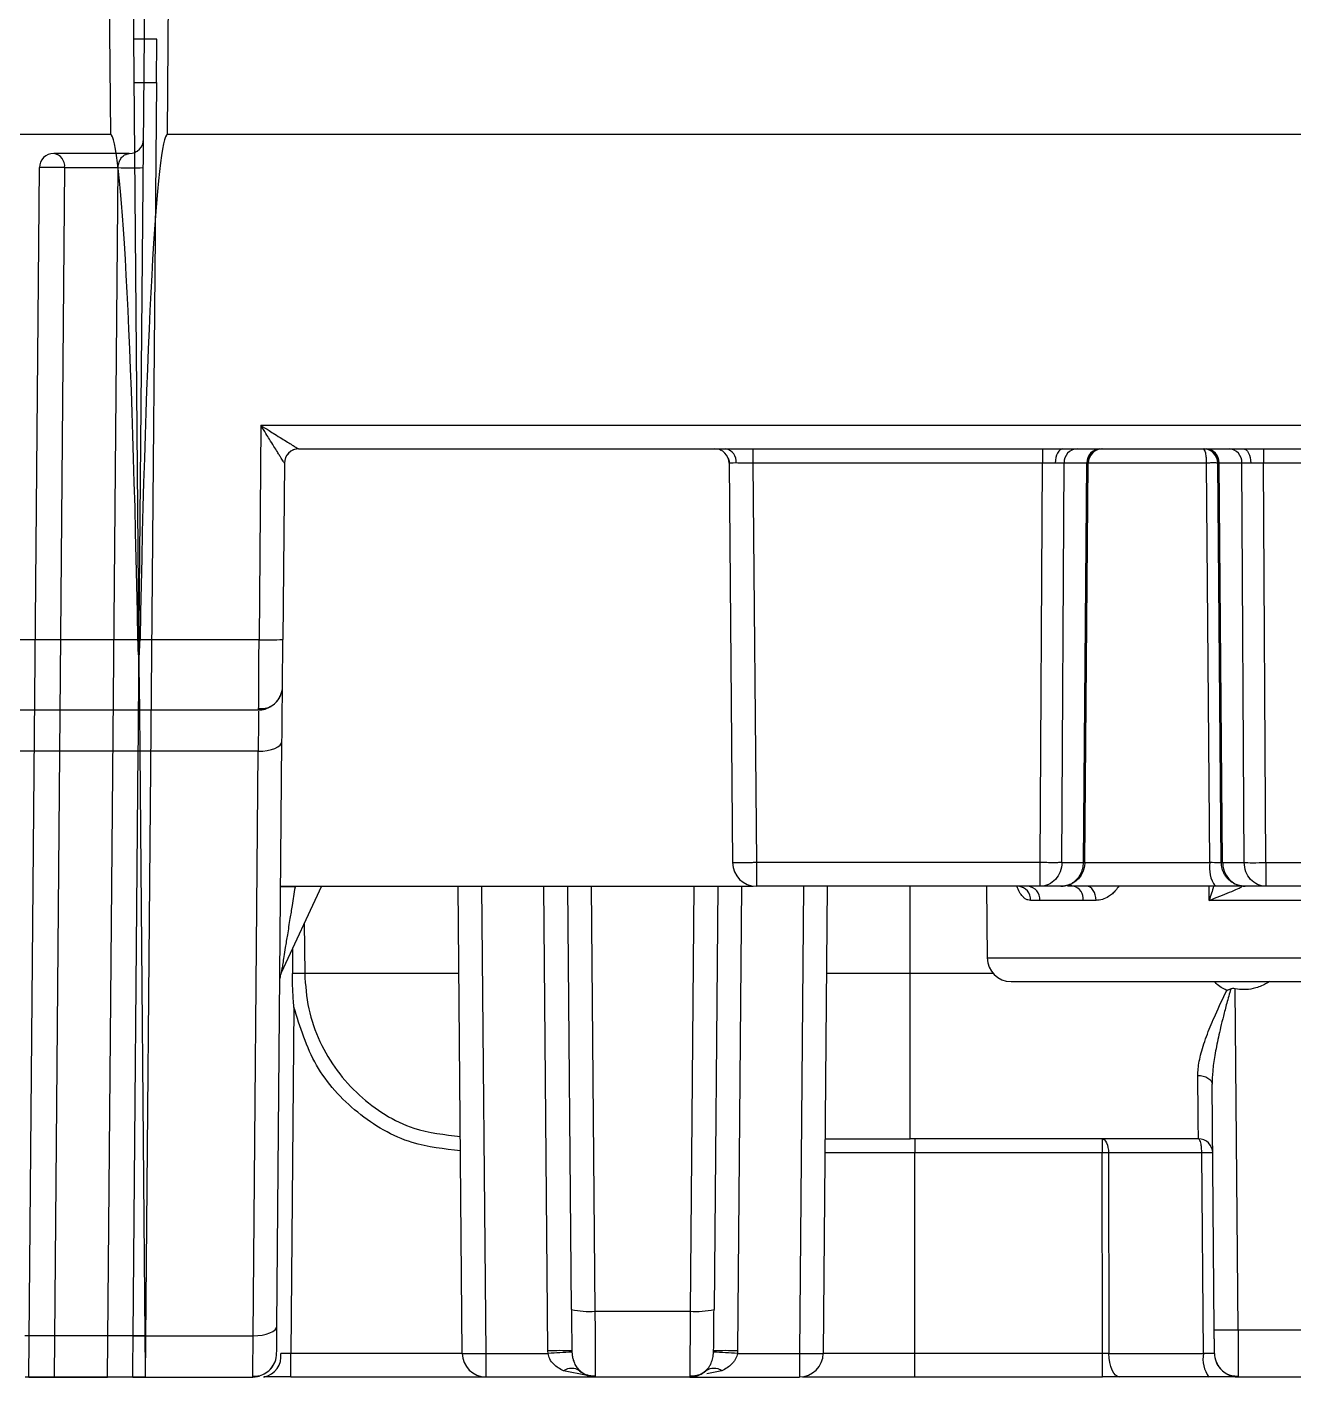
# Model space of a CAD drawing. Header units: inches. Extents: x 897.4 to 914.4, y -8.5 to 2.5.
# Drawn here: x 903.328 to 903.851, y -6.024 to -5.466 of the extents above; entities that cross this region are included whole.
import ezdxf

# ---------------------------------------------------------------- set-up
doc = ezdxf.new("R2010")
doc.units = ezdxf.units.IN
doc.header["$LTSCALE"] = 4
doc.header["$MEASUREMENT"] = 0
doc.layers.get('0').update_dxf_attribs({"linetype": 'CONTINUOUS'})

msp = doc.modelspace()

# ---------------------------------------------------------------- linework, layer by layer
for p, q in [((903.3514904910134, -4.294483337935333), (903.3621013351027, -5.51036595195562)), ((903.3613326273162, -4.294569283609147), (903.3738612992505, -5.730213188928245)), ((903.3738613122358, -5.730213188928245), (903.381828080203, -4.817314521478218)), ((903.3856212763837, -5.51036595195562), (903.3916701798396, -4.817228612470647)), ((903.3812467972659, -5.47099737007817), (903.3715991570497, -5.47099737007817)), ((903.3810899757442, -5.488966670828608), (903.3812467972659, -5.47099737007817)), ((903.3717559785714, -5.488966670828608), (903.3810899757442, -5.488966670828608)), ((903.3810899757442, -5.488966670828608), (903.3764229863244, -6.02375180127848)), ((903.3621013351027, -5.51036595195562), (902.4256813643727, -5.51036595195562)), ((904.3220412471137, -5.51036595195562), (903.3856212763837, -5.51036595195562)), ((903.3698569918274, -5.518239954327806), (903.3386224859844, -5.518239954327806)), ((903.3283567445751, -6.02375180127848), (903.3327171675365, -5.524093940035397)), ((903.34314614706, -5.524093940035397), (903.3387857240987, -6.02375180127848)), ((903.34314614706, -5.524093940035397), (903.365231105266, -5.524093940035397)), ((903.3608706089722, -6.02375180127848), (903.365231105266, -5.524093940035397)), ((903.4242396302612, -5.630616452811573), (903.4234670725192, -5.719149003409327)), ((904.2834228565699, -5.630616452811573), (903.4242396302612, -5.630616452811573)), ((903.4398485232792, -5.640287211094148), (904.2678140093847, -5.640287211094148)), ((903.613919825726, -5.640697689685598), (903.6142871114831, -5.640910647225494)), ((903.6275040088004, -5.640287211094148), (903.6275040088004, -5.646141196801739)), ((903.7471348868144, -5.640287211094148), (903.7471348868144, -5.646141196801739)), ((903.8384803982499, -5.640287211094148), (903.8384803982499, -5.646141196801739)), ((903.4339455514709, -5.646141196801739), (903.4333091721558, -5.719063094401755)), ((903.4340510035861, -5.645072742477947), (903.4339441581536, -5.646139400155827)), ((903.6176618724976, -5.646141196801739), (903.6191026725201, -5.811239242908355)), ((903.7471348868144, -5.646141196801739), (903.6275040088004, -5.646141196801739)), ((903.6275040088004, -5.646141196801739), (903.6289448088229, -5.811239242908355)), ((903.7462169840846, -5.811239242908355), (903.7471348868144, -5.646141196801739)), ((903.7551370010399, -5.811239242908355), (903.7560549037695, -5.646141196801739)), ((903.765500604652, -5.646141196801739), (903.7560549037695, -5.646141196801739)), ((903.7640598046296, -5.811239242908355), (903.765500604652, -5.646141196801739)), ((903.7646130982379, -5.811239242908355), (903.7660538982603, -5.646141196801739)), ((903.8149381035457, -5.646141196801739), (903.7659089199351, -5.646141196801739)), ((903.7660494616449, -5.646140573475606), (903.7661608903576, -5.645072522480489)), ((903.8163426039876, -5.811239242908355), (903.8149381035457, -5.646141196801739)), ((903.8210021868263, -5.811239242908355), (903.8195613868039, -5.646141196801739)), ((903.8295603812946, -5.646141196801739), (903.8201146804122, -5.646141196801739)), ((903.8215554437684, -5.811239242908355), (903.8201146804122, -5.646141196801739)), ((903.8304782656911, -5.811239242908355), (903.8295603812946, -5.646141196801739)), ((903.8691821252476, -5.646141196801739), (903.8384803982499, -5.646141196801739)), ((903.8393982826464, -5.811239242908355), (903.8384803982499, -5.646141196801739)), ((903.373427720926, -5.719149003409327), (903.3242555573003, -5.719149003409327)), ((903.4234670725192, -5.719149003409327), (903.3742948538942, -5.719149003409327)), ((903.3738612992505, -5.730213188928245), (903.3740179374411, -5.748161241590809)), ((903.3244243411838, -5.748161241590809), (903.3740179374411, -5.748161241590809)), ((903.3737046740454, -5.748161241590809), (903.423298261136, -5.748161241590809)), ((903.3740179374411, -5.748161241590809), (903.3741667107224, -5.765209907976493)), ((903.423298261136, -5.748161241590809), (903.4233048610597, -5.747278758451996)), ((903.4308345674093, -6.002629331953715), (903.4329420697298, -5.761136141703656)), ((903.3741667107224, -5.765209907976493), (903.3246227147255, -5.765209907976493)), ((903.3714483801102, -6.006703098226552), (903.3735558824309, -5.765209907976493)), ((903.4230998967608, -5.765209907976493), (903.3735558824309, -5.765209907976493)), ((903.3741667107224, -5.765209907976493), (903.3762741947099, -6.006703098226552)), ((903.4209923944402, -6.006703098226552), (903.4230998967608, -5.765209907976493)), ((903.7462169840846, -5.811239242908355), (903.6289448088229, -5.811239242908355)), ((903.6289448088229, -5.811239242908355), (903.6289448088229, -5.820995836866016)), ((903.7462169840846, -5.820995836866016), (903.7462169840846, -5.811239242908355)), ((903.7551370010399, -5.811239242908355), (903.7640598046296, -5.811239242908355)), ((903.7641417536829, -5.811239242908355), (903.8163426039876, -5.811239242908355)), ((903.8215554437684, -5.811239242908355), (903.8304782656911, -5.811239242908355)), ((903.8393982826464, -5.811239242908355), (903.868264240851, -5.811239242908355)), ((903.8393982826464, -5.811239242908355), (903.8393982826464, -5.820995836866016)), ((903.4324196490983, -5.820995836866016), (903.6276245674077, -5.820995836866016)), ((903.4492898608788, -5.820995836866016), (903.4326397932218, -5.856702011051912)), ((903.5074159027351, -6.013995133988333), (903.5057316755248, -5.820995836866016)), ((903.5172580757041, -6.013995133988333), (903.5155737751613, -5.820995836866016)), ((903.5428399301804, -6.012914653136806), (903.5411650895284, -5.820995836866016)), ((903.5525332015362, -5.995854583549519), (903.5510072258311, -5.820995836866016)), ((903.5623753378391, -5.996540902287773), (903.5608433855363, -5.820995836866016)), ((903.6031183538389, -5.820995836866016), (903.60158636487, -5.996540902287773)), ((903.6129545135441, -5.820995836866016), (903.611428537839, -5.995854583549519)), ((903.6227966498469, -5.820995836866016), (903.6211218091948, -6.012914653136806)), ((903.7462169840846, -5.820995836866016), (903.6289448088229, -5.820995836866016)), ((903.6483879275477, -5.820995836866016), (903.646703663671, -6.013995133988333)), ((903.6582301005167, -5.820995836866016), (903.6565457999739, -6.013995133988333)), ((903.6924139289555, -5.857030173927612), (903.6924139289555, -5.820995836866016)), ((903.7240387469562, -5.820995836866016), (903.7242971706376, -5.850609328101772)), ((903.754770961935, -5.820995836866016), (903.7462169840846, -5.820995836866016)), ((903.7602630884895, -5.820995836866016), (903.757410638108, -5.820995836866016)), ((903.8159928080285, -5.826849822573607), (903.8159433086003, -5.820995836866016)), ((903.8393982826464, -5.820995836866016), (903.8308443231291, -5.820995836866016)), ((903.868264240851, -5.820995836866016), (903.8393982826464, -5.820995836866016)), ((903.7460683758014, -5.826849822573607), (903.7422431333242, -5.826849822573607)), ((903.7692711410945, -5.826849822573607), (903.7639664890409, -5.826849822573607)), ((903.891669715469, -5.826849822573607), (903.8159928080285, -5.826849822573607)), ((903.4421577632694, -5.836290720178218), (903.4423151347847, -5.857030173927612)), ((903.4372449266896, -5.846826251804192), (903.4372389867582, -5.857024747323635)), ((903.7242971706376, -5.850609328101772), (903.9833653528598, -5.850609328101772)), ((903.5060461252256, -5.857030173927612), (903.4423151347847, -5.857030173927612)), ((903.6924139289555, -5.857030173927612), (903.6579156141496, -5.857030173927612)), ((903.6924139289555, -5.925326551628696), (903.6924139289555, -5.857030173927612)), ((903.7267543589186, -5.857030173927612), (903.6924139289555, -5.857030173927612)), ((903.8279447199589, -6.004238540030672), (903.8267153741604, -5.863368740703948)), ((903.4378892259133, -5.870921620119107), (903.4366406670034, -6.013995133988333)), ((903.8181025836561, -6.004238540030672), (903.8172173872152, -5.902802478495378)), ((903.8115597492394, -5.925326551628696), (903.6924139289555, -5.925326551628696)), ((903.6943824295486, -5.925326551628696), (903.6943824295486, -5.931180537336287)), ((903.7717307493475, -5.925326551628696), (903.7717307493475, -5.931180537336287)), ((903.6943824295486, -5.931180537336287), (903.6572685282915, -5.931180537336287)), ((903.7717307493475, -5.931180537336287), (903.6943824295486, -5.931180537336287)), ((903.6943824295486, -6.013995133988333), (903.6943824295486, -5.931180537336287)), ((903.7719042173436, -6.013995133988333), (903.7717307493475, -5.931180537336287)), ((903.8129385099786, -5.931180537336287), (903.7744085950794, -5.931180537336287)), ((903.7744086317457, -5.931180537336287), (903.7745869763521, -6.013995133988333)), ((903.8136430518397, -6.013995133988333), (903.8129385099786, -5.931180537336287)), ((903.5623753378391, -5.996540902287773), (903.60158636487, -5.996540902287773)), ((903.3762741947099, -6.006703098226552), (903.326730198713, -6.006703098226552)), ((903.3714483801102, -6.006703098226552), (903.4209923944402, -6.006703098226552)), ((903.8279447199589, -6.004238540030672), (903.8797177852053, -6.004238540030672)), ((903.4366406670034, -6.02375180127848), (903.4366406670034, -6.013995133988333)), ((903.5074159027351, -6.013995133988333), (903.4366406670034, -6.013995133988333)), ((903.5172580757041, -6.013995133988333), (903.5428758997649, -6.013995133988333)), ((903.5172580757041, -6.02375180127848), (903.5172580757041, -6.013995133988333)), ((903.5428758997649, -6.013995133988333), (903.5428399301804, -6.012914653136806)), ((903.6211218091948, -6.012914653136806), (903.6210858396104, -6.013995133988333)), ((903.6210858396104, -6.013995133988333), (903.646703663671, -6.013995133988333)), ((903.646703663671, -6.013995133988333), (903.646703663671, -6.02375180127848)), ((903.6943824295486, -6.013995133988333), (903.6565457999739, -6.013995133988333)), ((903.7719042173436, -6.013995133988333), (903.6943824295486, -6.013995133988333)), ((903.6943824295486, -6.02375180127848), (903.6943824295486, -6.013995133988333)), ((903.7719042173436, -6.02375180127848), (903.7719042173436, -6.013995133988333)), ((903.7745871230171, -6.013995133988333), (903.8136430518397, -6.013995133988333)), ((903.3764229863244, -6.02375180127848), (903.3268293900671, -6.02375180127848)), ((903.3283567445751, -6.02375180127848), (903.3342612563657, -6.02375180127848)), ((903.3342612563657, -6.02375180127848), (903.3387857240987, -6.02375180127848)), ((903.3387857240987, -6.02375180127848), (903.3608706089722, -6.02375180127848)), ((903.3653951500377, -6.02375180127848), (903.3608706089722, -6.02375180127848)), ((903.3712996618283, -6.02375180127848), (903.3653951500377, -6.02375180127848)), ((903.3712996618283, -6.02375180127848), (903.4208932489189, -6.02375180127848)), ((903.4208932489189, -6.02375180127848), (903.4209055687766, -6.023164554729068)), ((903.5172580757041, -6.02375180127848), (903.4366406670034, -6.02375180127848)), ((903.5625336626767, -6.02375180127848), (903.5172580757041, -6.02375180127848)), ((903.559080582567, -6.023082935671939), (903.5492719592104, -6.021182964287237)), ((903.6014280766985, -6.02375180127848), (903.5625336626767, -6.02375180127848)), ((903.6014280766985, -6.02375180127848), (903.646703663671, -6.02375180127848)), ((903.6146897801648, -6.021182964287237), (903.6084741553016, -6.022386937045508)), ((903.7719042173436, -6.02375180127848), (903.6943824295486, -6.02375180127848)), ((903.8796326461888, -6.02375180127848), (903.8280298956416, -6.02375180127848))]:
    msp.add_line(p, q)
at = {"flags": 128}
for points in [[(903.7555959890709, -5.640287211094148), (903.7549809861755, -5.640399189800561), (903.7543893030107, -5.640730909301841), (903.7538433793172, -5.641269756410368), (903.7533639315225, -5.641995344694976), (903.7529691460832, -5.642880101140861), (903.7526739828262, -5.643890512801832), (903.7524896616221, -5.644988226787613), (903.7524231123909, -5.646131626912291)], [(903.8300192959932, -5.640287211094148), (903.8306342988886, -5.640399189800561), (903.8312259820535, -5.640730909301841), (903.8317718874138, -5.641269756410368), (903.8322513352085, -5.641995344694976), (903.832646120648, -5.642880101140861), (903.8329412839048, -5.643890512801832), (903.833125623442, -5.644988226787613), (903.83319215434, -5.646131626912291)], [(903.3737046740454, -5.748161241590809), (903.3737095139894, -5.747603694698305), (903.3737239604892, -5.745952137110573), (903.3737473535523, -5.743268938107116), (903.3737788865213, -5.739655406517608), (903.3738173860766, -5.735248014098848), (903.3738613122358, -5.730213188928245)], [(903.3735558824309, -5.765209907976493), (903.3735978286129, -5.760402486845566), (903.3736344215235, -5.756211205263608), (903.3736643411779, -5.752785478171234), (903.3736864875888, -5.750247404157948), (903.3737000540987, -5.74868747551171), (903.3737046740454, -5.748161241590809)], [(903.4230998967608, -5.765209907976493), (903.4250155612976, -5.765144092070138), (903.4268579666806, -5.764921674639522), (903.4285566403908, -5.76455119891929), (903.4300465365127, -5.764046781413031), (903.4312707490371, -5.763427781897099), (903.4321824185055, -5.762717813432049), (903.4327467119866, -5.761944082370256), (903.4329420697298, -5.761136141703656)], [(903.7602630884895, -5.820995836866016), (903.7591987041187, -5.820808839026231), (903.7582820847076, -5.820331811203563)], [(903.7692711410945, -5.826849822573607), (903.7691915020145, -5.825705102464178), (903.7689685712564, -5.8246057751637), (903.7686109287213, -5.82359371352179), (903.7681320675864, -5.822707343761209), (903.7675502109747, -5.821980398825605), (903.7668875052971, -5.821440451729787), (903.7661691035961, -5.821108108902373), (903.765422322223, -5.820995836866016)], [(903.8113120687674, -5.899188873573383), (903.8124602355036, -5.899252672836369), (903.8135645860795, -5.899453897178475), (903.8145829543151, -5.899784920021137), (903.8154764739932, -5.90023298151176), (903.8162110821736, -5.900781215178517), (903.8167587291804, -5.901408427932902), (903.817098478589, -5.902090933381874), (903.8172173872152, -5.902802478495378)], [(903.3712996618283, -6.02375180127848), (903.3713042084424, -6.023225567357579), (903.3713178482848, -6.021665565378855), (903.3713399946956, -6.019127528031812), (903.37136991435, -6.015701800939437), (903.3714064339281, -6.011510482691237), (903.3714483801102, -6.006703098226552)], [(903.3762741947099, -6.006703098226552), (903.3763161592251, -6.011510482691237), (903.3763527338026, -6.015701800939437), (903.3763826167907, -6.019127528031812), (903.3764047815347, -6.021665565378855), (903.3764183847109, -6.023225567357579), (903.3764229863244, -6.02375180127848)], [(903.4209923944402, -6.006703098226552), (903.422908058977, -6.006637245653954), (903.42475046436, -6.006414901555825), (903.4264491380701, -6.006044352503105), (903.427939034192, -6.005539971663089), (903.429163320049, -6.004920972147158), (903.4300749895173, -6.00421104034835), (903.4306392829985, -6.003437309286558), (903.4308345674093, -6.002629331953715)], [(903.7790586080288, -6.02375180127848), (903.7781910113847, -6.023564730106209), (903.7773564143594, -6.023010776505528), (903.7765864599205, -6.022110840235001), (903.7759104810629, -6.020899240898167), (903.7753541808227, -6.019422031296352), (903.7749386056233, -6.017735237449005), (903.7746796686147, -6.015903098614029), (903.7745871230171, -6.013995133988333)], [(903.4208932489189, -6.02375180127848), (903.4228029001918, -6.023564730106209), (903.4235917377457, -6.023374652302003)], [(903.5559028292766, -6.021182964287237), (903.5566022378638, -6.021763757577864), (903.5567090466299, -6.021843323325379)], [(903.6070624682761, -6.021979501752234), (903.6073595015115, -6.021763757577864), (903.6080589100985, -6.021182964287237)]]:
    msp.add_lwpolyline(points, dxfattribs=at)
for centre, radius, start, end in [((903.369856962381, -5.512334452288006), 0.005905511811024079, 270, 359.4999999999888), ((903.3386224680124, -5.524145475910054), 0.005905511811024071, 90, 179.4999999999966), ((903.3378354758659, -5.523522935476074), 0.005341280252872463, 353.8631211189904, 81.52691227151533), ((903.3366090529336, -5.585665229792249), 0.06169416904591658, 88.12977942501097, 93.61682108481484), ((903.3374668711367, -5.695789831201542), 0.1717897936966869, 88.1054878984237, 89.61457341867661), ((903.3704455950278, -5.406545353151609), 0.1176641881876175, 267.4600076526692, 272.5399923473308), ((903.4398508670789, -5.646192720004542), 0.005905511811024071, 90, 179.4999999999966), ((903.4398492829359, -5.646192416792343), 0.005905397022170912, 123.0077062096422, 169.0704493351559), ((903.4398484668317, -5.646190847747269), 0.005903636653390298, 89.99945216693462, 123.0093595564477), ((903.6117565875724, -5.646192720004542), 0.005905511811024056, 0.5000000000034318, 90), ((903.6153421152603, -5.645433149447773), 0.005247365049541107, 352.4802967368348, 78.71646540426946), ((903.7616944249155, -5.645923599318063), 0.005643717517828042, 92.92033770984, 182.2096266097843), ((903.77114014498, -5.645923618656077), 0.005643735939979192, 92.92015043615056, 182.2094229260394), ((903.7717492440665, -5.646122155310697), 0.005835364654967688, 90.68779249829981, 180.1747227122105), ((903.7719591721119, -5.646192720004542), 0.005905511811024056, 90, 179.4999999999534), ((903.8136561039453, -5.646192720004542), 0.005905511811024071, 0.50000000000333, 90), ((903.8138660787957, -5.646122081958993), 0.005835290415146681, 359.8245548329053, 89.31292995659214), ((903.8144750998055, -5.645923655481068), 0.00564377476925208, 357.7909664089207, 87.07946022888063), ((903.8239208376525, -5.645923619885098), 0.005643739204315111, 357.7905908389405, 87.07944484143799), ((903.4271572507793, -5.578092191821416), 0.141105072591095, 268.5014305715191, 272.4987825403795), ((903.4232982646387, -5.73831870425651), 0.009842519685039498, 318.6367157208888, 359.5000000000025), ((903.4232982646387, -5.73831870425651), 0.009842519685039646, 269.9999999992118, 301.4070252471642), ((903.628944808336, -5.811153349925803), 0.00984251968503981, 180.4999999999963, 270), ((903.7643364514337, -5.787178312968829), 0.02406252029628314, 269.3412558903765, 270.65874410963), ((903.8294338801899, -5.813552598566522), 0.01329410121091548, 169.9787336964466, 214.0482115149264), ((903.8212788152973, -5.78718432967524), 0.02405650377680998, 269.3411347987279, 270.6588652012656), ((903.4353695216878, -5.990208605643753), 0.1689217798333482, 88.99845047853952, 91.00154952146048), ((903.7367225872979, -5.826509230377845), 0.005531042530388584, 356.4695897508899, 85.42163975941985), ((903.7406186802838, -5.82643414412272), 0.005465525574887073, 355.6381795406919, 84.27951692304023), ((903.7587802134432, -5.826117592314137), 0.005237710924479748, 351.9637458090892, 77.92138903476999), ((903.7341393097578, -5.85052342866596), 0.009842519685041353, 180.4999999956918, 270), ((903.4379919999922, -5.859197790251801), 0.005905511811025159, 155.0000000000027, 179.4999999999967), ((903.4395699679416, -6.050746011752647), 0.1937352878678854, 89.18811002524177, 90.68938709070447), ((903.8115597371786, -5.931232090083283), 0.005905511811024068, 0.4999999999990553, 90), ((903.5596540382761, -5.964652017768209), 0.0320047875670692, 257.1445069852475, 274.8776286660959), ((903.6043076656042, -5.964651654137322), 0.03200514998070152, 265.1224245955277, 282.8554101281575), ((903.8230236518075, -5.722227068094581), 0.2820544047082257, 269.0002966169322, 270.9997033830676), ((903.4237942663452, -6.015175227003391), 0.008745623590567117, 281.2836862368594, 7.519783261466278), ((903.420893222334, -6.013909255437613), 0.00984251968503981, 318.6367157202975, 359.5000000000051), ((903.5172580696527, -6.013909255437613), 0.009842519685039816, 180.4999999999989, 270), ((903.5477610166649, -6.294928369016576), 0.2820566486302059, 89.00030084627383, 90.9996991537262), ((903.5622422567471, -6.306313962247318), 0.292959644213109, 91.86645653736431, 93.7903523543638), ((903.6017194163444, -6.306315303883756), 0.2929609872966133, 86.20965205611444, 88.13353905216296), ((903.6162007227102, -6.294928204763636), 0.2820564844022672, 89.00030026414025, 90.99969973585975), ((903.6467036630974, -6.013909255437613), 0.009842519685039816, 270, 359.5000000000025), ((903.8259051346124, -6.016286983530637), 0.01247442376430259, 169.4132590503026, 216.756094475759), ((903.8280298810256, -6.013909255437613), 0.009842519685039547, 180.4999999999989, 221.6161145038671), ((903.5525873942436, -6.026123728066489), 0.005950063544313524, 56.13692914116874, 123.8630708588334), ((903.5625336602039, -6.013909255437613), 0.009842519685039353, 239.5260514900019, 269.9999999986582), ((903.6014280725461, -6.013909255437613), 0.00984251968503944, 269.9999999993551, 302.3534430544672), ((903.6113743451317, -6.026123694453061), 0.005950035632706645, 56.13674878342755, 123.8632512165801), ((903.8280298810256, -6.013909255437613), 0.009842519685039571, 239.9777820168421, 270)]:
    msp.add_arc(centre, radius, start, end)
for centre, major_axis, ratio, start_param, end_param in [((903.3645606530488, -5.792347683088057), (-0.002462318096049465, 0.2819817216399838), 0.03490348340045624, 4.974678342403946, 6.282880523325126), ((903.3831619550919, -5.792347683088064), (0.002462318096049465, 0.2819817216399834), 0.03490348340044997, 0.0003047838548551065, 1.308506964775689)]:
    msp.add_ellipse(centre, major_axis=major_axis, ratio=ratio, start_param=start_param, end_param=end_param)
for points, knots in [([(903.3652310763608, -5.524093941251599), (903.3652503738282, -5.523794337876359), (903.365292005464, -5.523147984737653), (903.3654948328525, -5.522256714544282), (903.365783228958, -5.521404604866496), (903.3661739166769, -5.520606418467315), (903.3668626422954, -5.519593232316643), (903.3681460324462, -5.518524703886978), (903.3692081268192, -5.518347945902693), (903.369856962381, -5.51823996409903)], [0, 0, 0, 0, 0.05168176916563827, 0.1114963197165196, 0.1834837232101979, 0.2699951158658561, 0.3723859513708925, 0.616589331179332, 1, 1, 1, 1]), ([(903.3740230103679, -5.516520050862944), (903.3736875711797, -5.516828194448695), (903.3731478156462, -5.517324028601123), (903.3724623650735, -5.517627992453307), (903.3722028980607, -5.517743053401381)], [0, 0, 0, 0, 0.6214650286629405, 1, 1, 1, 1]), ([(903.4242396669121, -5.630616464162389), (903.4253615561546, -5.631325723407785), (903.4272696783296, -5.63253203972027), (903.4301640305556, -5.634336158607919), (903.4327186647687, -5.635939639280359), (903.43517075395, -5.637456992797491), (903.4371459045643, -5.638685077675126), (903.4386253473956, -5.639595391576976), (903.4396099296773, -5.640176638733969), (903.4397720407243, -5.640251768645731), (903.4398485101632, -5.640287208193518)], [0, 0, 0, 0, 0.17667685932107, 0.3004940419477802, 0.4601695018389719, 0.592705345296911, 0.7180108206016471, 0.8252197191809129, 0.9175543539300174, 1, 1, 1, 1]), ([(903.4339441225512, -5.646139410149721), (903.4339223396214, -5.646109854638278), (903.4338773773094, -5.646048848881414), (903.4336126417588, -5.64563136891624), (903.4332017174842, -5.644983911252123), (903.4326284106008, -5.644081114126334), (903.4318996838489, -5.642932187370612), (903.4308906374189, -5.641328247058075), (903.429515459485, -5.639114088336584), (903.4279204554766, -5.636561110737385), (903.4261311844954, -5.633660834227837), (903.424940124635, -5.631743840689391), (903.4242396669121, -5.630616464162389)], [0, 0, 0, 0, 0.05428158049074643, 0.1120430248055164, 0.175057927648909, 0.2446996528036852, 0.3219891051989283, 0.4076742612647186, 0.5400691377138239, 0.6996984391483612, 0.8233938070542924, 0.9999999999999999, 0.9999999999999999, 0.9999999999999999, 0.9999999999999999]), ([(903.6172878034856, -5.644182926090516), (903.6173448028159, -5.6442953514348), (903.6176497085548, -5.644896746792726), (903.6176832540939, -5.645580458654936), (903.6177105286022, -5.64613635685765)], [0, 0, 0, 0, 0.1869408248716509, 0.9999999999999999, 0.9999999999999999, 0.9999999999999999, 0.9999999999999999]), ([(903.8149381091529, -5.646141185346088), (903.8149364822091, -5.645822962166275), (903.814932711795, -5.645085485470085), (903.8148545042676, -5.644040266466672), (903.8147454242588, -5.642949406912479), (903.814541606996, -5.641856790574075), (903.8142181492917, -5.640627070115399), (903.8138689016054, -5.640415884326459), (903.8136561039453, -5.64028720819352)], [0, 0, 0, 0, 0.1039065821735861, 0.2408017008018002, 0.3522484299444547, 0.5013984991208489, 0.6962006140028755, 1, 1, 1, 1]), ([(903.8195613908925, -5.646141185346087), (903.8195250706716, -5.646137732728195), (903.8194561019503, -5.646131176527934), (903.8189530612483, -5.646123520708868), (903.8183002564039, -5.646119195686663), (903.8175734716604, -5.646118435071817), (903.8168590084558, -5.646120847346952), (903.8162126798738, -5.646125694283042), (903.8156719475119, -5.646131520679774), (903.8152598445456, -5.646137485329704), (903.8150289568945, -5.646140140580297), (903.8149381091529, -5.646141185346088)], [0, 0, 0, 0, 0.1869143765111353, 0.3549330166604834, 0.504027603204232, 0.6341727171661189, 0.7453461107332207, 0.8375289266994763, 0.9107058500123582, 0.9648652848173254, 1, 1, 1, 1]), ([(903.4233048610597, -5.747278758451996), (903.4233059372702, -5.747141048627349), (903.4233103333205, -5.746578538485172), (903.4233338932764, -5.74290082229999), (903.4233640043014, -5.737632678660269), (903.4233933604453, -5.732342959603079), (903.4234274549218, -5.726078950184777), (903.4234536264846, -5.721500996214071), (903.4234670725192, -5.719149003409327)], [0, 0, 0, 0, 0.08624599318392598, 0.3522932805448283, 0.5000520087718793, 0.6572601825036797, 0.8239122564776533, 1, 1, 1, 1]), ([(903.4331404095507, -5.738404595353935), (903.4331404095508, -5.73840459534371), (903.4331584973444, -5.736331939489359), (903.4332208424428, -5.729187898823008), (903.4332646129429, -5.724172296290352), (903.4333092001599, -5.719063107291677)], [0, 0, 0, 0, 0.5, 0.5, 1, 1, 1, 1]), ([(903.4329420341926, -5.761136159852333), (903.4330009561694, -5.754384370065738), (903.4330516979451, -5.748569938489302), (903.4331215068139, -5.740570634438027), (903.4331404095507, -5.738404595355806), (903.4331404095507, -5.738404595353935)], [0, 0, 0, 0, 0.5, 0.5, 1, 1, 1, 1]), ([(903.4233015610979, -5.747591741503056), (903.4242079880016, -5.747609636175901), (903.4260697258269, -5.747646390589489), (903.4287394056361, -5.746559519236185), (903.4310468839501, -5.744684750670942), (903.4319695452783, -5.742889670270451), (903.4324248557048, -5.742003842721606)], [0, 0, 0, 0, 0.2399941596156467, 0.4929313141369682, 0.7497742101292743, 1, 1, 1, 1]), ([(903.4232914412148, -5.748695432086461), (903.423290036254, -5.748803309969221), (903.4232853056867, -5.749166539751819), (903.4232501303087, -5.752082357292915), (903.4231896346986, -5.757392443678892), (903.4231303779873, -5.762554555008188), (903.4230998967608, -5.765209907976493)], [0, 0, 0, 0, 0.1169727941986083, 0.3938527668466005, 0.6882022195745676, 0.9999999999999999, 0.9999999999999999, 0.9999999999999999, 0.9999999999999999]), ([(903.628944808336, -5.811239241023227), (903.6287985101803, -5.811240501095716), (903.6285033368467, -5.811243043436701), (903.6279043433291, -5.811247906778204), (903.6268238894946, -5.811256040383977), (903.6246261909075, -5.811269804191321), (903.6220963321999, -5.811276681435312), (903.619682672954, -5.811272180174445), (903.6193228725124, -5.811251746853026), (903.619102663424, -5.811239241023227)], [0, 0, 0, 0, 0.02855136316954762, 0.05760565472281536, 0.1171351627632825, 0.2411407109495039, 0.5008427151962693, 0.6945001784812699, 1, 1, 1, 1]), ([(903.7551370043393, -5.811239241023227), (903.7548611214509, -5.811242310611072), (903.7543476735688, -5.811248023445916), (903.75336195188, -5.811252996181638), (903.7524191767934, -5.811255021332412), (903.7510228901965, -5.811255515472576), (903.7493991402048, -5.811253080188845), (903.7477950540955, -5.811247067271931), (903.7470204923757, -5.811243454285073), (903.7465723970681, -5.811241181292139), (903.7463499594782, -5.81123996693564), (903.7462169917644, -5.811239241023227)], [0, 0, 0, 0, 0.1580068652923536, 0.2940678589850443, 0.4081616351436932, 0.50027056487909, 0.7548861385197886, 0.8792571356311949, 0.9401504571739063, 0.9642234170976325, 1, 1, 1, 1]), ([(903.7551370043393, -5.811239241023227), (903.7551167381071, -5.813801593716318), (903.754146363321, -5.816339360749321), (903.7508477388487, -5.819947366181482), (903.7485393603919, -5.820995869610842), (903.7462169917644, -5.820995869610842)], [0, 0, 0, 0, 0.5, 0.5, 1, 1, 1, 1]), ([(903.7547709513482, -5.820995869610842), (903.7553734686246, -5.820959980494235), (903.7565518351987, -5.820889790746934), (903.7582134708316, -5.820347571913365), (903.7596871120522, -5.819558249478286), (903.7609461925681, -5.818555815479758), (903.7619795377794, -5.817410794089422), (903.7627878126178, -5.81617877623149), (903.7633829244143, -5.814910573448987), (903.7637785708827, -5.813648163130928), (903.7640109559871, -5.812425363515327), (903.7640439160042, -5.811625242336928), (903.764059816858, -5.811239241023227)], [0, 0, 0, 0, 0.1248219615019363, 0.2441191860893426, 0.3578933957739875, 0.4661470048273298, 0.5688832473962909, 0.6661063410740327, 0.7578216992288563, 0.8440362105055695, 0.9247586124954889, 1, 1, 1, 1]), ([(903.7646130962603, -5.811239241023227), (903.7645686660476, -5.811898053278696), (903.7644745453035, -5.813293677922221), (903.7637439275838, -5.815404110124177), (903.7624461185068, -5.817496951891387), (903.7604683838018, -5.819331944352045), (903.7578401235198, -5.8207117989368), (903.7558200622105, -5.820898767977845), (903.7547709513482, -5.820995869610842)], [0, 0, 0, 0, 0.1285555395003132, 0.2723314229489743, 0.4313556627834509, 0.6056414966864764, 0.7951914688950893, 1, 1, 1, 1]), ([(903.8210021797969, -5.811239241023227), (903.821002317618, -5.811255033752111), (903.8205396931062, -5.811263726397725), (903.8188455843424, -5.811263732900461), (903.8176584230314, -5.81125504160789), (903.816342620637, -5.811239241023227)], [0, 0, 0, 0, 0.5, 0.5, 1, 1, 1, 1]), ([(903.830844324709, -5.820995869610842), (903.8302055171611, -5.820959980494235), (903.8289561762855, -5.820889790746934), (903.8271915513511, -5.820347571913365), (903.8256265965737, -5.819558249478283), (903.824290263732, -5.818555815479754), (903.823194981194, -5.817410794089417), (903.8223399727785, -5.816178776231485), (903.8217121866879, -5.814910573448983), (903.8212962462106, -5.813648163130924), (903.8210531098969, -5.812425363515325), (903.8210187540425, -5.811625242336927), (903.8210021797969, -5.811239241023227)], [0, 0, 0, 0, 0.1248219615020946, 0.2441191860896136, 0.3578933957743416, 0.4661470048277367, 0.5688832473967167, 0.6661063410744321, 0.7578216992292095, 0.8440362105058428, 0.9247586124956486, 1, 1, 1, 1]), ([(903.8215554591992, -5.811239241023228), (903.8215981202595, -5.811898053278695), (903.8216884932401, -5.813293677922219), (903.8223840801012, -5.815404110124174), (903.823611864794, -5.817496951891384), (903.8254767990485, -5.819331944352044), (903.8279506515646, -5.8207117989368), (903.8298552032918, -5.820898767977845), (903.830844324709, -5.820995869610842)], [0, 0, 0, 0, 0.1285555395001329, 0.2723314229486829, 0.4313556627831228, 0.6056414966861858, 0.7951914688949044, 1, 1, 1, 1]), ([(903.8304782717179, -5.811239241023227), (903.8312647992374, -5.811249586086152), (903.8325407032407, -5.811255188485536), (903.8356796675704, -5.811255188485536), (903.837537395237, -5.811249586086152), (903.8393982842928, -5.811239241023227)], [0, 0, 0, 0, 0.5, 0.5, 1, 1, 1, 1]), ([(903.8393982842928, -5.820995869610842), (903.8370759156652, -5.820995869610842), (903.8347675372084, -5.819947366181482), (903.8314689127362, -5.81633936074932), (903.8304985379501, -5.813801593716319), (903.8304782717179, -5.811239241023227)], [0, 0, 0, 0, 0.5, 0.5, 1, 1, 1, 1]), ([(903.4383221691787, -5.821312614186095), (903.4379136733712, -5.823879640301815), (903.4372210670272, -5.828232043778021), (903.4361548198527, -5.834816966025106), (903.4352326635174, -5.840612544582047), (903.4343828582867, -5.845866823971813), (903.4337484612714, -5.849853252825449), (903.4332803250414, -5.852808954947186), (903.4329417126132, -5.854917947285821), (903.4326984957993, -5.856377177878401), (903.4326577509346, -5.856602625174856), (903.4326397886514, -5.856702013115537)], [0, 0, 0, 0, 0.2007616255518868, 0.3403921727127719, 0.5171972200482284, 0.6587122326272163, 0.7612718643540124, 0.84484561566634, 0.9105181281724104, 0.9605521152439659, 1, 1, 1, 1]), ([(903.742243126475, -5.826849846762791), (903.7418581472867, -5.826816526440492), (903.74108885601, -5.826749943534021), (903.7399937005283, -5.826199108891464), (903.7388105443648, -5.82518504544475), (903.7375942568826, -5.82355716012901), (903.7369132000465, -5.821848428884568), (903.7365733915931, -5.820995869610806)], [0, 0, 0, 0, 0.1656838085627051, 0.3310805168740115, 0.5001550078467045, 0.7506059042987939, 1, 1, 1, 1]), ([(903.8184188336159, -5.820995869610842), (903.8158164505817, -5.820995869610842), (903.8106291729973, -5.820995869610842), (903.8029851949015, -5.820995869610842), (903.7954837472299, -5.820995869610842), (903.7881322937112, -5.820995869610842), (903.780927773355, -5.820995869610842), (903.7738757238249, -5.820995869610842), (903.7669576003742, -5.820995869610842), (903.7624996062194, -5.820995869610842), (903.7602630942599, -5.820995869610842)], [0, 0, 0, 0, 0.1259900294581205, 0.2511333831628864, 0.3757090895113633, 0.4999999999999999, 0.6242909104886368, 0.7488666168371128, 0.8740099705418795, 1, 1, 1, 1]), ([(903.7786671278986, -5.820995869610806), (903.778263814829, -5.821572329507218), (903.7774593032127, -5.822722226988293), (903.7760131491202, -5.824150697930968), (903.7741721935455, -5.825504574733542), (903.7718985596872, -5.826619427702425), (903.7701415776766, -5.826773511463159), (903.7692711436503, -5.826849846762791)], [0, 0, 0, 0, 0.1660336311277607, 0.3311967673661042, 0.4991297272227213, 0.7518617006320683, 1, 1, 1, 1]), ([(903.8159928111353, -5.826849846763411), (903.8190071820712, -5.825678759705366), (903.8219509407825, -5.824513712203858), (903.8269313716845, -5.822443967930569), (903.8290086468114, -5.821513285779266), (903.8294763086361, -5.821153070457777)], [0, 0, 0, 0, 0.5, 0.5, 1, 1, 1, 1]), ([(903.830844324709, -5.820995869610842), (903.8308039336183, -5.820995869610842), (903.8307242206449, -5.820995869610842), (903.8300396308617, -5.820995869610842), (903.8289318581091, -5.820995869610842), (903.8274263635116, -5.820995869610842), (903.8255653380376, -5.820995869610842), (903.8234077708812, -5.820995869610842), (903.8210127450294, -5.820995869610842), (903.8192865779647, -5.820995869610842), (903.8184188336159, -5.820995869610842)], [0, 0, 0, 0, 0.1263140788959814, 0.2492844502804842, 0.3726357461308134, 0.5000591991364364, 0.6235367069622665, 0.7499737364150997, 0.8743117733500329, 1, 1, 1, 1]), ([(903.4378892380435, -5.870921608582077), (903.4377015672958, -5.868628670421835), (903.437323050048, -5.864003993148089), (903.4372671731552, -5.859364153178237), (903.4372390003058, -5.857024769109317)], [0, 0, 0, 0, 0.4958050096294746, 1, 1, 1, 1]), ([(903.4423151347847, -5.857030173927612), (903.4426570462546, -5.861924269588155), (903.443332928445, -5.871598797608049), (903.4481575017425, -5.885250476333711), (903.455309876799, -5.897394597022356), (903.4674961937825, -5.910681518040215), (903.4848282182809, -5.921920718630393), (903.5001268983498, -5.923615175307889), (903.5066334451075, -5.924335829740267)], [0, 0, 0, 0, 0.143125664562842, 0.2829272961177442, 0.4195336943573428, 0.55305027610916, 0.8099117529239797, 1, 1, 1, 1]), ([(903.7341393097578, -5.860365948350999), (903.7341393097578, -5.860365948350999), (903.7877714761283, -5.860365948350999), (903.9198910440233, -5.860365948350999), (903.9735232103939, -5.860365948350999), (903.9735232103939, -5.860365948350999)], [0, 0, 0, 0, 0.5, 0.5, 1, 1, 1, 1]), ([(903.8232680139846, -5.864002113387173), (903.8216391434704, -5.863229123094504), (903.8197183517204, -5.86231759982484), (903.8185396031287, -5.860623405153158), (903.8183604573438, -5.860365922059432)], [0, 0, 0, 0, 0.8480203615148052, 1, 1, 1, 1]), ([(903.8409129935515, -5.860365948350999), (903.8402185374485, -5.860809335355932), (903.8388301991621, -5.861695742937465), (903.8365322561386, -5.862662906371721), (903.833740339984, -5.863444519238564), (903.8304150173715, -5.863861012026771), (903.8279490780359, -5.863532878981577), (903.8267153840812, -5.863368716080936)], [0, 0, 0, 0, 0.1658733624221153, 0.3316096421176145, 0.500159418435441, 0.7499328978595682, 1, 1, 1, 1]), ([(903.8113120854591, -5.899188876469112), (903.8113374320271, -5.898262470682461), (903.8113900340308, -5.896339890850648), (903.8118892146123, -5.893221053164576), (903.812685915961, -5.889796890775314), (903.8138169463882, -5.886045782642911), (903.8156851238499, -5.880802948065043), (903.8187942877244, -5.873446254970263), (903.8216688768009, -5.867377960021534), (903.823268020043, -5.864002147827424)], [0, 0, 0, 0, 0.08612436509007812, 0.1787348154941223, 0.2784011768611038, 0.3855807330347983, 0.5006411629799141, 0.7222050566936123, 1, 1, 1, 1]), ([(903.8248860581779, -5.863421448542661), (903.824342542967, -5.865401301481369), (903.8233119440689, -5.869155445277059), (903.8219184761316, -5.874462556672353), (903.8207622778782, -5.879141640622107), (903.8195135657081, -5.884579653477718), (903.8183168548659, -5.890623104885401), (903.8173745656818, -5.897120389805862), (903.8172669369267, -5.90101086288156), (903.8172173724063, -5.902802479181411)], [0, 0, 0, 0, 0.1480113677981025, 0.2806551674862264, 0.3979382061295783, 0.4998706379753652, 0.6911761757260036, 0.8577823862071187, 1, 1, 1, 1]), ([(903.823268020158, -5.864002159739847), (903.8235588300284, -5.863900708751363), (903.824103070601, -5.863710846749801), (903.8246372896714, -5.86351339301182), (903.8248860537676, -5.863421446835821)], [0, 0, 0, 0, 0.5343406666357524, 1, 1, 1, 1]), ([(903.8267153840812, -5.863368716080936), (903.826374594249, -5.863312796829815), (903.8257556038265, -5.863211228421367), (903.8251556865058, -5.863356263580937), (903.8248860581779, -5.863421448542662)], [0, 0, 0, 0, 0.5505575205463878, 0.9999999999999999, 0.9999999999999999, 0.9999999999999999, 0.9999999999999999]), ([(903.5066850711778, -5.930249141429185), (903.4999240466866, -5.929539483820775), (903.4845390470606, -5.927924627661874), (903.4634053232766, -5.91533552002857), (903.4455357491418, -5.895863179251171), (903.4404382433735, -5.879236048495699), (903.4378892259133, -5.870921620119107)], [0, 0, 0, 0, 0.2071604639388013, 0.4714024722738664, 0.7356738003112459, 1, 1, 1, 1]), ([(903.8115597371786, -5.925326578272259), (903.8115593372377, -5.925287775233215), (903.8115585316161, -5.925209612287262), (903.8115521233533, -5.924571719645813), (903.8115419278661, -5.923536454270819), (903.8115275562174, -5.922055013242458), (903.8115091144304, -5.92012966814637), (903.8114865748347, -5.91775310004475), (903.811459939752, -5.914924636772517), (903.8114292283482, -5.911649179510178), (903.8113943598715, -5.907926588165111), (903.8113556435464, -5.903797875632995), (903.8113266658222, -5.900731664168223), (903.8113120854591, -5.899188876469112)], [0, 0, 0, 0, 0.08482233373320915, 0.1708619647010223, 0.258118915416258, 0.3465932060264361, 0.4362848544222873, 0.5271938763390348, 0.6193202854509743, 0.7126640934599018, 0.8072253101778387, 0.9030039436045155, 1, 1, 1, 1]), ([(903.6573196043681, -5.925326551628696), (903.6588468218688, -5.925326551628696), (903.6702386225356, -5.925326551628695), (903.6821228956296, -5.925326551628696), (903.6924139289555, -5.925326551628696)], [0, 0, 0, 0, 0.1340628707748653, 1, 1, 1, 1]), ([(903.7717307525412, -5.925326578272259), (903.7724369204338, -5.925326578272259), (903.7731145581039, -5.925941742824017), (903.7741175783242, -5.928134421095029), (903.7744024373806, -5.929623347383309), (903.7744085997797, -5.931180555424829)], [0, 0, 0, 0, 0.4999999999999999, 0.4999999999999999, 0.9999999999999999, 0.9999999999999999, 0.9999999999999999, 0.9999999999999999]), ([(903.812938494561, -5.931180555424829), (903.8129352654112, -5.930857350095781), (903.8129278967821, -5.930119824651683), (903.8128491633358, -5.9290737071668), (903.8127302819873, -5.927987415537432), (903.812512066669, -5.926894777376202), (903.8121635437755, -5.925666162355345), (903.811788260852, -5.925455101217394), (903.8115597371786, -5.92532657827226)], [0, 0, 0, 0, 0.1055264929219422, 0.2408019502209379, 0.3527577821262003, 0.5013982564562762, 0.6963829288919554, 0.9999999999999999, 0.9999999999999999, 0.9999999999999999, 0.9999999999999999]), ([(903.7744085997797, -5.931180555424953), (903.7739818639725, -5.931179847605261), (903.7733406490906, -5.931178784032639), (903.7725379047713, -5.93117928945273), (903.7720767108311, -5.931179881943256), (903.7718458721324, -5.931180331319998), (903.7717307525412, -5.931180555424827)], [0, 0, 0, 0, 0.4995136212628966, 0.7505711078648095, 0.8756094525991621, 1, 1, 1, 1]), ([(903.8174650241258, -5.931180555424827), (903.817430138901, -5.931177250837582), (903.8173638566125, -5.931170972087587), (903.8168795373367, -5.931163848936023), (903.816248784059, -5.931159923976805), (903.815543514822, -5.931159337825605), (903.814846609167, -5.931161663799738), (903.8142122333671, -5.93116618374298), (903.8136772322005, -5.93117158236586), (903.8132647657517, -5.931177070814439), (903.8130314254998, -5.931179562912697), (903.812938494561, -5.931180555424829)], [0, 0, 0, 0, 0.1855152028537537, 0.3524808070319699, 0.500870399349242, 0.6306602922251007, 0.741829738749472, 0.8343611017056245, 0.9082399722714243, 0.9634553170253173, 1, 1, 1, 1]), ([(903.5525332049448, -5.995854577553303), (903.5525663810075, -5.999656177800554), (903.5525985344659, -6.003340505298783), (903.5526511592818, -6.009370338407885), (903.5526711972138, -6.011666178431799), (903.5526820958916, -6.01291467048478)], [0, 0, 0, 0, 0.5, 0.5, 1, 1, 1, 1]), ([(903.6112796368586, -6.012914670484781), (903.6112905355362, -6.011666178431799), (903.6113105734682, -6.009370338407886), (903.6113631982842, -6.003340505298784), (903.6113953517425, -5.999656177800553), (903.6114285278053, -5.995854577553303)], [0, 0, 0, 0, 0.5, 0.5, 1, 1, 1, 1]), ([(903.5625336602039, -6.023751775122653), (903.5625336602038, -6.023751775122655), (903.5625170218697, -6.020891928730755), (903.5624590177376, -6.010922005930048), (903.5624180413931, -6.003878869924981), (903.5623753498568, -5.99654092165005)], [0, 0, 0, 0, 0.5, 0.5, 1, 1, 1, 1]), ([(903.6015863828933, -5.99654092165005), (903.601543691357, -6.003878869924978), (903.6015027150124, -6.010922005930052), (903.6014447108804, -6.020891928730752), (903.6014280725462, -6.023751775122655), (903.6014280725461, -6.023751775122653)], [0, 0, 0, 0, 0.5, 0.5, 1, 1, 1, 1]), ([(903.4209055687766, -6.023164554729068), (903.4209097253913, -6.023023547007244), (903.4209221583624, -6.022601774714808), (903.4209428182143, -6.019375383416799), (903.4209676089116, -6.014019999777689), (903.4209841326013, -6.009142064245975), (903.4209923944402, -6.006703098226552)], [0, 0, 0, 0, 0.1434021514245995, 0.4289343403629706, 0.7144673746387084, 0.9999999999999999, 0.9999999999999999, 0.9999999999999999, 0.9999999999999999]), ([(903.4307353672461, -6.013995146535038), (903.4307353672461, -6.01399514652759), (903.4307448186232, -6.0129121259931), (903.4307797230402, -6.008912475967246), (903.4308050939461, -6.006005258108049), (903.4308345549251, -6.002629364285839)], [0, 0, 0, 0, 0.5, 0.5, 1, 1, 1, 1]), ([(903.8181877361136, -6.013995146535038), (903.8181874525845, -6.013962657328438), (903.8181868957709, -6.013898852797311), (903.8181820053368, -6.013338464559153), (903.8181740566536, -6.012427635679785), (903.8181632214548, -6.011186044883091), (903.8181498092151, -6.009649154440756), (903.8181346984458, -6.007917631775363), (903.8181187345697, -6.006088352757002), (903.8181079939721, -6.004857602191391), (903.8181025913059, -6.004238517947424)], [0, 0, 0, 0, 0.1269704371663717, 0.2493532486097, 0.3721429992153571, 0.5002866797669309, 0.6286470797385562, 0.7600001687673804, 0.8792768264970611, 0.9999999999999999, 0.9999999999999999, 0.9999999999999999, 0.9999999999999999]), ([(903.8279447362179, -6.004238517947424), (903.8279589270192, -6.009363223333605), (903.8279731178204, -6.014438757399611), (903.8280014994231, -6.021654768263934), (903.8280156902243, -6.023751775122653), (903.8280298810256, -6.023751775122653)], [0, 0, 0, 0, 0.5, 0.5, 1, 1, 1, 1]), ([(903.420894935566, -6.023451064752614), (903.4218031778394, -6.023426227410473), (903.4236767727092, -6.023374990952775), (903.426341782898, -6.022203478686538), (903.4286457737496, -6.020278002264812), (903.4295651463855, -6.018482464167572), (903.4300198434877, -6.01759443907552)], [0, 0, 0, 0, 0.2374061383397837, 0.4897403874960363, 0.7476392508399937, 1, 1, 1, 1]), ([(903.5074159247407, -6.013995146535038), (903.5074161209507, -6.014017629969391), (903.5084769271024, -6.014030719167688), (903.5121208473341, -6.014030719167687), (903.5146815270499, -6.014017629969392), (903.5172580696527, -6.013995146535038)], [0, 0, 0, 0, 0.5, 0.5, 1, 1, 1, 1]), ([(903.549271970051, -6.02118298125882), (903.5485162697343, -6.020801357849117), (903.547078242342, -6.02007516400666), (903.5451378350069, -6.018469612118534), (903.5434989447446, -6.016512236580462), (903.543071004469, -6.014783382865431), (903.5428758936451, -6.013995146535038)], [0, 0, 0, 0, 0.2627649980752456, 0.5000173437047143, 0.7720428912909969, 1, 1, 1, 1]), ([(903.5527012690449, -6.013509675019161), (903.5527408409449, -6.013968871724785), (903.5528288449934, -6.01499008043638), (903.5531805140328, -6.016545852763143), (903.5537789652798, -6.018234480790143), (903.5546793406123, -6.01990019919961), (903.5554891236493, -6.020749236215766), (903.5559028151274, -6.02118298125882)], [0, 0, 0, 0, 0.1352484952040708, 0.3007794695413545, 0.5000226953107015, 0.7445780650048283, 1, 1, 1, 1]), ([(903.6080589176227, -6.021182981258819), (903.6083432463854, -6.020898011367375), (903.6089065217016, -6.02033346593014), (903.6096228609938, -6.019273309093346), (903.6103410092481, -6.017847839338634), (903.6109911121101, -6.015977204614872), (903.61117552827, -6.014287768425058), (903.6112604637052, -6.013509675019161)], [0, 0, 0, 0, 0.1702255365485937, 0.3372287839689029, 0.5001846751186986, 0.7698030793935545, 1, 1, 1, 1]), ([(903.6210858391049, -6.013995146535038), (903.6210175670337, -6.014380460422667), (903.6208761940517, -6.015178341201375), (903.6203673595752, -6.016328956619476), (903.6196468682292, -6.017455960575061), (903.6185152514283, -6.018734953215522), (903.6168809141711, -6.020074403596208), (903.6154446597369, -6.020801053307033), (903.6146897626991, -6.02118298125882)], [0, 0, 0, 0, 0.1103818366882643, 0.2285709096911083, 0.3578347523750817, 0.5006829284658286, 0.7375583536576813, 1, 1, 1, 1]), ([(903.6467036630974, -6.013995146535038), (903.6492802057002, -6.014017629969391), (903.6518408854159, -6.014030719167688), (903.6554848056477, -6.014030719167687), (903.6565456117994, -6.014017629969392), (903.6565458080094, -6.013995146535038)], [0, 0, 0, 0, 0.5, 0.5, 1, 1, 1, 1]), ([(903.8189032277403, -6.017594292410548), (903.8193582044195, -6.018482228743734), (903.8202789464972, -6.020279156766108), (903.8225826203101, -6.022188848021496), (903.8252457677986, -6.023332663078989), (903.8271198496761, -6.023356301573187), (903.8280282089944, -6.023367759048302)], [0, 0, 0, 0, 0.2519340546722049, 0.5098421426303686, 0.7624226227808305, 1, 1, 1, 1]), ([(903.4366406541934, -6.023751775122653), (903.4359542515905, -6.023751775122653), (903.4345846720402, -6.023751775122653), (903.4325575338705, -6.023751775122653), (903.4302831867706, -6.023751775122653), (903.4278139827894, -6.023751775122653), (903.4262764650445, -6.023751775122653), (903.4255054655979, -6.023751775122653)], [0, 0, 0, 0, 0.1665593160573691, 0.3323359093437283, 0.5001978388395246, 0.7493705741880313, 1, 1, 1, 1]), ([(903.555067572259, -6.020244895123892), (903.5557356148394, -6.020893605383769), (903.557105931987, -6.022224267259291), (903.5597709782568, -6.023250230601021), (903.5616273790012, -6.023234626335124), (903.5625306193785, -6.023227034007302)], [0, 0, 0, 0, 0.3281456133938661, 0.6731061374700938, 0.9999999999999999, 0.9999999999999999, 0.9999999999999999, 0.9999999999999999]), ([(903.6014311199966, -6.023227034007302), (903.602334360374, -6.023234626335124), (903.6041907611184, -6.023250230601021), (903.6068558073882, -6.022224267259291), (903.6082261245358, -6.020893605383769), (903.6088941671162, -6.020244895123892)], [0, 0, 0, 0, 0.3268938625299061, 0.6718543866061338, 0.9999999999999999, 0.9999999999999999, 0.9999999999999999, 0.9999999999999999]), ([(903.6943824295486, -6.02375180127848), (903.6864353044614, -6.02375180127848), (903.6706653868628, -6.02375180127848), (903.655531292464, -6.02375180127848), (903.6480239050861, -6.02375180127848)], [0, 0, 0, 0, 0.5039420807011582, 1, 1, 1, 1]), ([(903.7790586155711, -6.023751775122653), (903.7783038359291, -6.023751775122653), (903.7768037775467, -6.023751775122653), (903.7743786981126, -6.023751775122653), (903.7727325206249, -6.023751775122653), (903.771904218694, -6.023751775122653)], [0, 0, 0, 0, 0.3347378542567429, 0.6652621457443433, 1, 1, 1, 1]), ([(903.8159107589162, -6.023751775122653), (903.8133601721862, -6.023751775122653), (903.808267766959, -6.023751775122653), (903.8007626461718, -6.023751775122653), (903.7933849639402, -6.023751775122653), (903.7861272676853, -6.023751775122653), (903.7814175360543, -6.023751775122653), (903.7790586155711, -6.023751775122653)], [0, 0, 0, 0, 0.2004595231353644, 0.4002299202304992, 0.5997700797694913, 0.7995404768646293, 1, 1, 1, 1]), ([(903.8280298810256, -6.023751775122653), (903.8279905498711, -6.023751775122653), (903.8279128950034, -6.023751775122653), (903.827246956622, -6.023751775122653), (903.826170582476, -6.023751775122653), (903.8242140673606, -6.023751775122653), (903.820951305386, -6.023751775122653), (903.8175943049072, -6.023751775122653), (903.8159107589162, -6.023751775122653)], [0, 0, 0, 0, 0.1264714204081959, 0.2497033594384575, 0.3733167556565812, 0.5009000733839383, 0.7496998627623525, 1, 1, 1, 1])]:
    msp.add_open_spline(points, degree=3, knots=knots)
for points in [[(903.4398508670789, -5.640287208193518), (903.4398508670786, -5.640287208193518), (903.4398500814008, -5.640287208193518), (903.4398485101632, -5.640287208193518)], [(903.4339455801318, -5.646141185346088), (903.4339455852579, -5.646140597948157), (903.4339450993727, -5.646140006265235), (903.4339441225512, -5.646139410149721)], [(903.6205443402969, -5.646119841766497), (903.6187225457477, -5.646138813837244), (903.6176619051628, -5.646144696709695), (903.6176618745195, -5.646141185346087)], [(903.6275040194316, -5.646141185346087), (903.6249273112619, -5.646144696709695), (903.6223664659794, -5.646138813837244), (903.6205443402969, -5.646119841766497)], [(903.7524231162738, -5.646131616868702), (903.7508535868226, -5.646140122181933), (903.7489958118697, -5.646143025095782), (903.7471348755274, -5.646141185346088)], [(903.7560548881024, -5.646141185346088), (903.7552684078693, -5.646143025095782), (903.7539925511524, -5.646140122181933), (903.7524231162738, -5.646131616868702)], [(903.7659139173328, -5.646139934208392), (903.7658209612908, -5.646140768300189), (903.7656820971433, -5.646141182035397), (903.7655006057624, -5.646141185346087)], [(903.7660538851646, -5.646141185346087), (903.7660538851935, -5.646141182035397), (903.7660068588168, -5.646140768300189), (903.7659139173328, -5.646139934208392)], [(903.8197013587243, -5.646139934208392), (903.8196084172403, -5.646140768300189), (903.8195613908636, -5.646141182035397), (903.8195613908925, -5.646141185346087)], [(903.8201146702947, -5.646141185346087), (903.8199331789137, -5.646141182035397), (903.8197943147663, -5.646140768300189), (903.8197013587243, -5.646139934208392)], [(903.8331921597833, -5.646131616868702), (903.8316227249048, -5.646140122181933), (903.8303468681879, -5.646143025095782), (903.8295603879548, -5.646141185346088)], [(903.8384804005296, -5.646141185346088), (903.8366194641875, -5.646143025095782), (903.8347616892346, -5.646140122181933), (903.8331921597833, -5.646131616868702)], [(903.3738613080767, -5.730213197114882), (903.373830576213, -5.726691674331295), (903.3734969767779, -5.722974130249744), (903.3734277250794, -5.71914899184816)], [(903.3738613000639, -5.730213197114882), (903.3738920319277, -5.726691674331295), (903.3742256313627, -5.722974130249744), (903.3742948830612, -5.71914899184816)], [(903.81782631377, -5.820995848667339), (903.8172678056534, -5.822886397504102), (903.8166482356073, -5.824866410037678), (903.8159928111353, -5.826849846763411)], [(903.7639664759776, -5.826849846762791), (903.7572590162978, -5.826849846762791), (903.7512469731065, -5.826849846762791), (903.746068380303, -5.826849846762791)], [(903.4366406541934, -6.013995146535038), (903.4350851501007, -6.014017764683116), (903.433564372622, -6.014030719167501), (903.4324646480325, -6.014030719167687)], [(903.5526820958916, -6.01291467048478), (903.5526840506278, -6.013111442825615), (903.5526903547034, -6.013309889628065), (903.5527012690449, -6.013509675019161)], [(903.6112604637052, -6.013509675019161), (903.6112713780467, -6.013309889628065), (903.6112776821222, -6.013111442825615), (903.6112796368586, -6.012914670484781)], [(903.7745871175229, -6.013995146535092), (903.7737500572381, -6.013998430066769), (903.7728336226394, -6.013998394262098), (903.771904218694, -6.013995146535038)], [(903.8181877361136, -6.013995146535038), (903.8181880024798, -6.014025669075724), (903.8162241469254, -6.014025651029554), (903.8136430653226, -6.013995146535038)]]:
    msp.add_open_spline(points, degree=3)

doc.saveas('drawing.dxf')
